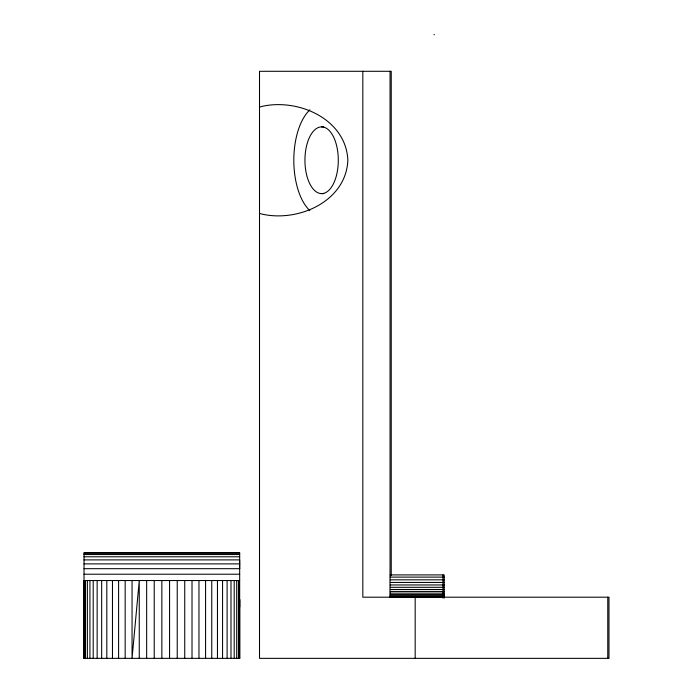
<?xml version="1.0" encoding="UTF-8"?>
<svg xmlns="http://www.w3.org/2000/svg" width="693" height="693" viewBox="0 0 693 693"><rect width="100%" height="100%" fill="white"/><g stroke="black" fill="none" stroke-linecap="round" stroke-linejoin="round"><path stroke-width="1.04" d="M239.674 568.684L239.674 559.892L84.018 559.892M259.503 107.172L261.374 106.549C297.808 97.886 346.067 118.798 347.851 160.248C346.067 201.706 297.808 222.609 261.374 213.955L259.503 213.331M433.939 34.65L434.442 34.65M321.613 126.888L323.752 126.888M321.613 193.607A33.359 16.675 90 0 0 336.062 143.572A33.359 16.675 90 0 0 307.172 143.572A33.359 16.675 90 0 0 321.613 193.607L323.752 193.607M84.018 553.179L239.674 553.179M84.018 554.539L239.674 554.539M84.018 556.782L239.674 556.782M84.018 563.877L239.691 563.877M84.018 568.684L239.691 568.684M84.018 574.22L239.674 574.22M390.176 574.904L444.187 574.904L444.187 598.085M390.176 577.122L444.187 577.122M390.176 579.824L444.187 579.824M239.691 580.535L84.018 580.535L84.2 618.364M390.176 582.441L444.187 582.441M390.176 584.953L444.187 584.953M390.176 587.309L444.187 587.309M390.176 589.483L444.187 589.483M390.176 591.432L444.187 591.432M390.176 593.139L444.187 593.139M390.176 594.568L444.187 594.568M390.176 595.703L444.187 595.703M390.176 596.526L444.187 596.526M390.176 597.028L444.187 597.028M239.683 607.051L239.683 599.419L239.674 658.35L239.674 552.711L84.018 552.711L84.018 658.35L239.691 658.35L239.691 657.822M84.026 607.051L84.026 599.419L84.018 658.35L84.026 657.822M607.77 597.193L607.77 658.35M442.974 574.904L442.974 598.085M415.176 597.193L415.176 658.35M391.25 575.554L391.25 71.292L259.503 71.292L259.503 658.35L608.982 658.35L608.982 597.193L362.82 597.193L362.82 71.292M390.038 71.292L390.038 597.193M239.449 580.535L239.449 658.35M238.444 580.535L238.444 658.35M236.694 580.535L236.694 658.35M234.199 580.535L234.199 658.35M230.994 580.535L230.994 658.35M227.105 580.535L227.105 658.35M222.566 580.535L222.566 658.35M217.455 580.535L217.455 658.35M211.763 580.535L211.763 658.35M205.578 580.535L205.578 658.35M198.969 580.535L198.969 658.35M192.013 580.535L192.013 658.35M184.736 580.535L184.736 658.35M177.226 580.535L177.226 658.35M169.568 580.535L169.568 658.35M161.859 580.535L161.859 658.35M154.227 580.535L154.227 658.35M146.665 580.535L146.665 658.35M139.258 658.35L139.258 580.535L132.051 658.35L132.051 580.535M125.164 580.535L125.164 658.35M118.598 580.535L118.598 658.35M112.465 580.535L112.465 658.35M106.809 580.535L106.809 658.35M101.672 580.535L101.672 658.35M97.141 580.535L97.141 658.35M93.2 580.535L93.2 658.35M89.934 580.535L89.934 658.35M87.379 580.535L87.379 658.35M85.508 580.535L85.508 658.35M84.399 580.535L84.399 658.35M309.858 210.637A55.596 27.798 -90 0 1 293.815 160.248A55.596 27.798 -90 0 1 309.858 109.866"/></g></svg>
